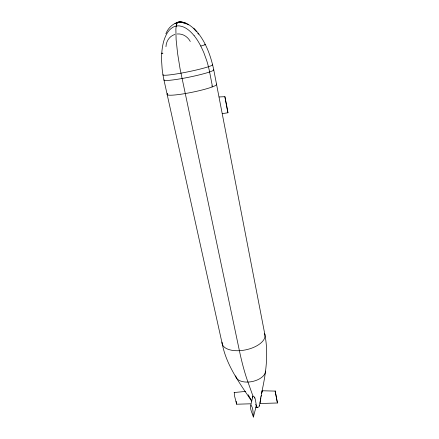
<?xml version="1.0" encoding="UTF-8"?>
<svg xmlns="http://www.w3.org/2000/svg" width="439" height="439" viewBox="0 0 439 439"><rect width="100%" height="100%" fill="white"/><g stroke="black" fill="none" stroke-linecap="round" stroke-linejoin="round"><path stroke-width="0.66" d="M162.156 53.031A22.318 1.081 -11.6 0 0 161.722 53.465L161.574 60.297L162.128 68.802A101.195 97.096 86.7 0 0 163.977 80.074L222.31 344.231C226.595 365.61 239.815 383.434 251.673 401.147M277.443 402.986L275.171 391.039L277.443 402.986L259.904 403.518L261.029 396.197M259.509 404.226L259.229 405.416M234.256 392.68L234.552 396.022L236.648 404.22L250.587 403.798M161.761 53.47A57.663 54.145 75.8 0 1 163.582 41.628C165.267 36.174 167.731 30.247 172.944 27.273A13.318 12.155 74.6 0 1 176.149 26.077L177.142 22.839A13.927 3.753 78.7 0 1 177.965 22.191M260.656 399.106L260.87 397.794M260.585 399.55L259.904 403.518M261.079 396.549L261.293 395.281M261.863 392.203L262.385 389.3C266.243 371.268 268.481 352.561 264.81 334.288M262.121 390.869L261.496 393.701M219.149 96.964L224.889 96.668L226.809 107.412A136.288 25.44 81.2 0 0 227.945 112.752L222.37 113.635M254.796 398.091L254.861 398.233A30.549 18.817 -0.8 0 1 255.328 399.457L256.36 405.554L253.391 417.05C252.452 413.297 249.462 408.769 250.85 404.994L252.924 395.962L247.947 382.067A115.473 25.061 85.2 0 1 239.392 350.684L180.061 68.758L177.603 53.503L176.11 39.532L175.874 29.095L176.396 24.76L177.361 22.559C183.085 20.518 189.132 24.343 193.248 28.145M257.139 407.013L257.034 407.436L255.652 404.401M165.871 33.803C168.785 25.687 178.635 18.487 186.86 23.915M177.74 22.444L180.006 21.988L182.19 22.241L186.262 23.931M175.66 23.569C177.833 21.27 181.455 21.934 184.056 23.058M174.958 23.722L177.965 22.191L181.576 22.356M177.444 22.51L179.502 22.087L181.159 22.438M177.12 22.576L177.993 22.394M161.722 53.465L162.924 53.234M234.075 392.543L245.681 391.396M262.121 390.765L275.138 391.094M178.377 22.164L179.299 22.51M250.85 404.994C253.588 408.089 252.842 413.154 253.391 417.05M187.365 24.167L188.391 24.875M224.889 96.668L227.012 107.226A223.44 71.294 80.4 0 1 227.945 112.752M193.692 28.612L196.661 31.888M193.714 28.118C204.848 39.252 210.522 54.562 213.722 69.702L264.854 334.447M194.137 35.691C190.416 31.153 185.631 26.719 179.589 25.939A13.318 12.155 74.6 0 0 176.149 26.077M197.775 33.293L198.516 34.231M251.695 400.615L249.111 396.593M254.472 397.438C254.055 395.671 251.662 395.616 252.546 397.696M236.133 401.23L236.648 404.22M167.182 94.588A28.178 26.296 60.7 0 1 167.561 93.425M211.658 85.863A28.178 26.296 60.7 0 1 212.509 86.84L209.601 71.963A96.146 85.314 62.4 0 0 206.725 60.642L203.745 52.417L200.793 46.04A22.318 1.081 -11.6 0 0 204.772 44.306M194.17 35.663A56.362 51.061 66.6 0 1 200.76 46.062M165.964 46.638A14.163 12.967 73 0 1 174.914 34.434M177.219 33.979A14.163 12.967 73 0 1 190.301 41.491M212.251 64.412A25.363 2.047 -11.6 0 1 189.138 71.584A25.363 2.047 -11.6 0 1 163.012 74.668M264.481 333.431A21.846 10.92 -11.8 0 1 245.588 349.883A21.846 10.92 -11.8 0 1 222.041 342.102M216.306 84.058A25.226 2.81 -11.6 0 1 192.266 92.234A25.226 2.81 -11.6 0 1 167.33 94.078M261.446 393.569A33.271 2.897 -83.8 0 1 261.671 392.345M262.072 392.219A19.519 0.883 -76.8 0 1 262.193 391.665M261.265 395.726A29.973 4.214 -73.7 0 1 261.556 394.118M254.669 397.416A19.107 11.211 5.5 0 1 254.966 398.08M252.496 397.871A19.985 11.348 9.3 0 1 252.463 397.696M259.257 405.246A2.146 1.295 -11.8 0 1 258.5 407.063A2.146 1.295 -11.8 0 1 255.69 407.107M265.463 371.065A15.085 8.346 -11.8 0 1 251.048 381.754A15.085 8.346 -11.8 0 1 235.748 375.822M213.722 69.702A25.424 2.255 -11.6 0 1 188.781 77.231A25.424 2.255 -11.6 0 1 164.016 79.805M249.116 396.329A29.901 7.924 67.1 0 1 248.183 394.771"/></g></svg>
